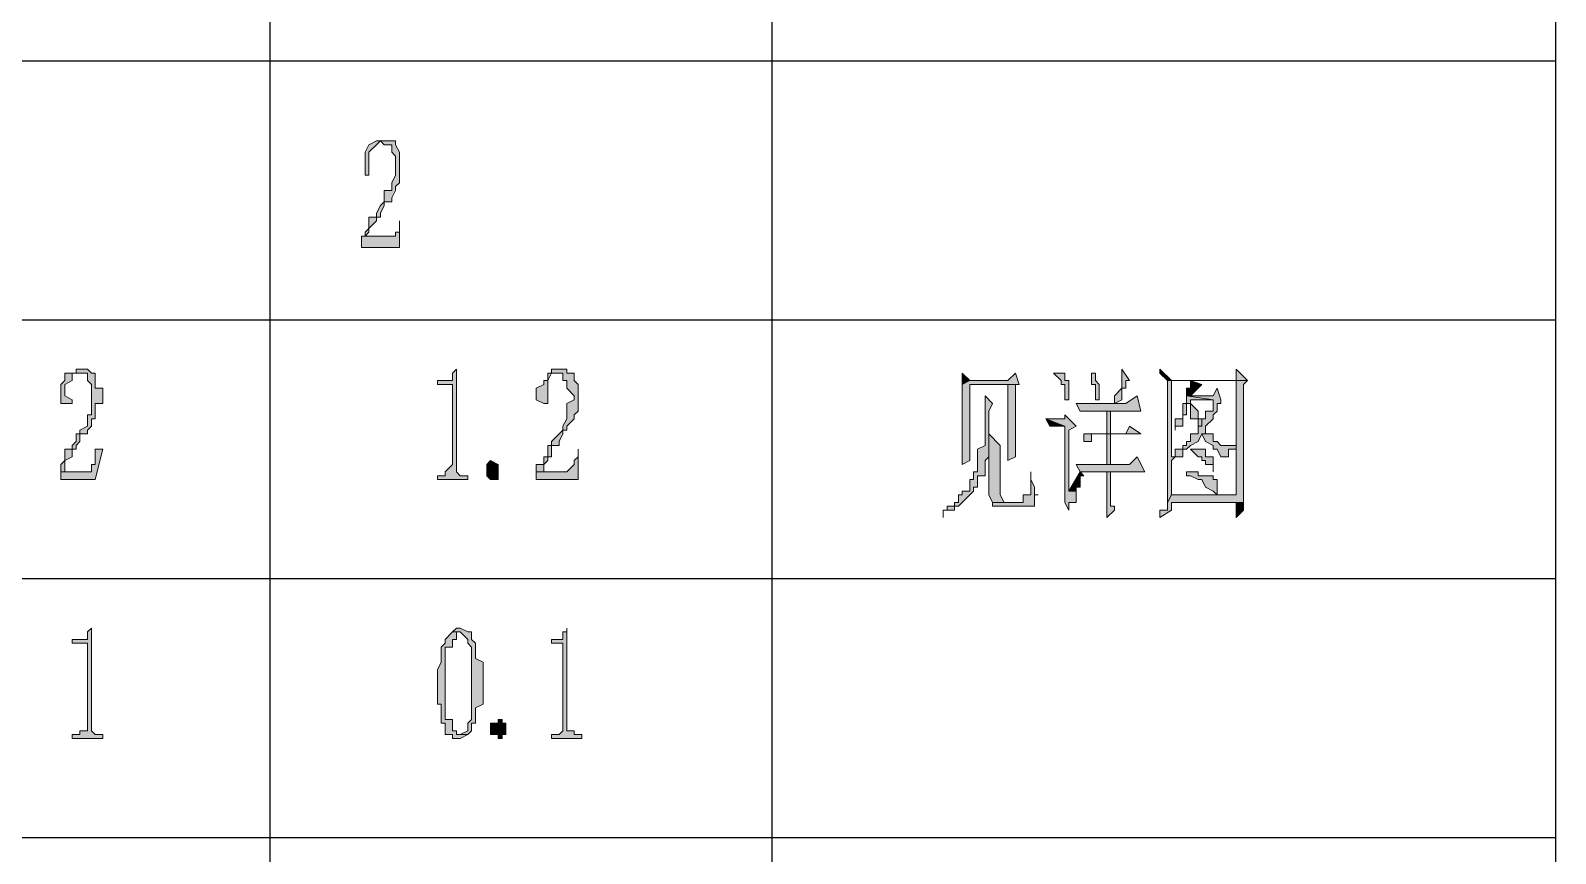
# Model space of a CAD drawing. Header units: millimetres. Extents: x 20 to 821, y 1 to 1134.
# Drawn here: x 749 to 821.2, y 272.3 to 311.2 of the extents above; entities that cross this region are included whole.
import ezdxf

# ---------------------------------------------------------------- set-up
doc = ezdxf.new("R2010")
doc.units = ezdxf.units.MM
doc.layers.add('1', color=7, linetype='Continuous')

msp = doc.modelspace()

# ---------------------------------------------------------------- hatches: boundary and pattern name
h = msp.add_hatch(color=0)
h.dxf.hatch_style = 2
h.paths.add_polyline_path([(765.54, 305.961732), (765.36, 305.961732), (765.54, 305.961732), (765.72, 305.781732), (766.08, 305.781732), (766.08, 305.421732), (766.26, 305.241732), (766.26, 304.341732), (766.08, 303.981732), (766.08, 303.621732), (765.72, 303.621732), (765.72, 303.081732), (765.54, 302.901732), (765.36, 302.541732), (765.36, 302.361732), (765, 302.361732), (765, 301.821732), (764.82, 301.641732), (764.82, 301.461732), (764.64, 301.461732), (764.82, 301.461732), (765, 301.641732), (765, 301.821732), (765.36, 302.181732), (765.36, 302.361732), (765.54, 302.361732), (765.54, 302.541732), (765.72, 302.901732), (765.72, 303.081732), (766.08, 303.081732), (766.08, 303.261732), (766.26, 303.621732), (766.26, 303.801732), (766.44, 303.981732), (766.44, 305.421732), (766.26, 305.781732), (766.26, 305.961732), (766.08, 305.961732)])
h = msp.add_hatch(color=0)
h.dxf.hatch_style = 2
h.paths.add_polyline_path([(765.36, 305.961732), (765, 305.781732), (764.82, 305.421732), (764.82, 304.341732), (765, 304.341732), (765, 305.421732), (765.36, 305.781732), (765.54, 305.961732)])
h = msp.add_hatch(color=0)
h.dxf.hatch_style = 2
h.paths.add_polyline_path([(766.44, 302.181732), (766.44, 301.641732), (766.26, 301.641732), (766.26, 301.461732), (766.08, 301.461732), (764.64, 301.461732), (764.64, 300.921732), (766.44, 300.921732)])
h = msp.add_hatch(color=0)
h.dxf.hatch_style = 2
h.paths.add_polyline_path([(751.32, 295.161732), (751.14, 295.161732), (751.14, 294.981732), (750.96, 294.981732), (751.32, 294.981732), (751.68, 294.981732), (751.68, 294.621732), (751.86, 294.441732), (751.86, 293.001732), (751.68, 293.001732), (751.68, 292.461732), (751.32, 292.281732), (751.32, 292.101732), (751.14, 292.101732), (751.14, 291.741732), (750.96, 291.561732), (750.96, 291.381732), (750.6, 291.381732), (750.6, 290.841732), (750.42, 290.661732), (750.42, 290.301732), (750.6, 290.301732), (750.6, 290.841732), (750.96, 291.021732), (750.96, 291.381732), (751.14, 291.381732), (751.14, 291.561732), (751.32, 291.741732), (751.32, 292.101732), (751.68, 292.101732), (751.68, 292.281732), (751.86, 292.461732), (751.86, 292.821732), (752.04, 292.821732), (752.04, 293.541732), (752.4, 293.541732), (752.4, 294.261732), (752.04, 294.261732), (752.04, 294.981732), (751.86, 294.981732), (751.68, 295.161732)])
h = msp.add_hatch(color=0)
h.dxf.hatch_style = 2
h.paths.add_polyline_path([(750.96, 294.981732), (750.6, 294.981732), (750.6, 294.621732), (750.42, 294.441732), (750.42, 293.541732), (750.6, 293.541732), (750.96, 293.541732), (750.96, 293.721732), (750.6, 293.901732), (750.6, 294.441732), (750.96, 294.621732), (750.96, 294.981732), (751.14, 294.981732), (751.32, 294.981732)])
h = msp.add_hatch(color=0)
h.dxf.hatch_style = 2
h.paths.add_polyline_path([(769.14, 295.161732), (768.96, 294.981732), (768.96, 294.621732), (768.6, 294.621732), (768.24, 294.621732), (768.24, 294.441732), (768.96, 294.441732), (768.96, 294.261732), (768.96, 290.661732), (768.6, 290.301732), (768.6, 290.121732), (768.42, 290.121732), (768.24, 290.121732), (768.24, 289.941732), (769.68, 289.941732), (769.68, 290.121732), (769.32, 290.121732), (769.14, 290.301732)])
h = msp.add_hatch(color=0)
h.dxf.hatch_style = 2
h.paths.add_polyline_path([(774, 295.161732), (773.64, 295.161732), (773.64, 294.981732), (773.46, 294.981732), (774, 294.981732), (774.18, 294.981732), (774.18, 294.621732), (774.36, 294.621732), (774.36, 294.441732), (774.36, 294.261732), (774.72, 293.901732), (774.72, 293.721732), (774.36, 293.541732), (774.36, 292.821732), (774.18, 292.461732), (774.18, 292.281732), (774, 292.101732), (773.64, 291.741732), (773.64, 291.561732), (773.46, 291.561732), (773.46, 291.021732), (773.28, 291.021732), (773.28, 290.661732), (772.92, 290.661732), (772.92, 290.301732), (773.28, 290.301732), (773.28, 290.661732), (773.46, 290.841732), (773.46, 291.021732), (773.64, 291.021732), (773.64, 291.561732), (774, 291.561732), (774, 291.741732), (774.18, 292.101732), (774.18, 292.281732), (774.36, 292.281732), (774.36, 292.461732), (774.72, 292.821732), (774.72, 293.001732), (774.9, 293.181732), (774.9, 294.441732), (774.72, 294.621732), (774.72, 294.981732), (774.36, 294.981732), (774.36, 295.161732), (774.18, 295.161732)])
h = msp.add_hatch(color=0)
h.dxf.hatch_style = 2
h.paths.add_polyline_path([(773.46, 294.981732), (773.46, 294.621732), (773.28, 294.621732), (773.28, 294.441732), (772.92, 294.261732), (772.92, 293.721732), (773.28, 293.541732), (773.46, 293.541732), (773.46, 293.721732), (773.46, 294.441732), (773.46, 294.621732), (773.64, 294.981732), (774, 294.981732)])
h = msp.add_hatch(color=0)
h.dxf.hatch_style = 2
h.paths.add_polyline_path([(793.08, 294.981732), (793.08, 294.441732), (793.44, 294.621732)])
h = msp.add_hatch(color=0)
h.dxf.hatch_style = 2
h.paths.add_polyline_path([(795.6, 294.981732), (795.24, 294.621732), (793.44, 294.621732), (793.08, 294.441732), (793.08, 290.841732), (793.08, 290.661732), (793.44, 290.841732), (793.44, 294.441732), (795.24, 294.441732), (795.78, 294.441732)])
h = msp.add_hatch(color=0)
h.dxf.hatch_style = 2
h.paths.add_polyline_path([(797.76, 294.981732), (797.4, 294.981732), (797.76, 294.621732), (797.76, 294.441732), (797.94, 294.441732), (797.94, 293.721732), (798.12, 293.721732), (798.12, 294.621732), (797.94, 294.621732), (797.94, 294.981732)])
h = msp.add_hatch(color=0)
h.dxf.hatch_style = 2
h.paths.add_polyline_path([(799.2, 294.981732), (799.2, 294.441732), (799.38, 294.441732), (799.38, 293.721732), (799.56, 293.721732), (799.56, 294.441732), (799.38, 294.621732), (799.38, 294.981732)])
h = msp.add_hatch(color=0)
h.dxf.hatch_style = 2
h.paths.add_polyline_path([(800.64, 295.161732), (800.64, 294.261732), (800.28, 293.901732), (800.28, 293.541732), (800.64, 293.721732), (800.64, 294.261732), (800.82, 294.261732), (800.82, 294.621732), (801, 294.621732)])
h = msp.add_hatch(color=0)
h.dxf.hatch_style = 2
h.paths.add_polyline_path([(802.44, 295.161732), (802.44, 294.981732), (802.8, 294.621732), (802.98, 294.621732)])
h = msp.add_hatch(color=0)
h.dxf.hatch_style = 2
h.paths.add_polyline_path([(806.58, 294.621732), (806.04, 294.621732), (806.04, 289.221732), (802.98, 289.221732), (802.8, 288.861732), (802.8, 288.501732), (802.44, 288.501732), (802.44, 288.141732), (802.98, 288.501732), (802.98, 288.861732), (806.04, 288.861732), (806.4, 288.861732), (806.4, 289.221732), (806.4, 294.441732)])
h = msp.add_hatch(color=0)
h.dxf.hatch_style = 2
h.paths.add_polyline_path([(806.04, 295.161732), (806.04, 294.621732), (802.98, 294.621732), (802.8, 294.621732), (802.8, 294.441732), (802.8, 288.861732), (802.98, 289.221732), (802.98, 290.841732), (803.16, 291.021732), (802.98, 291.021732), (802.98, 294.621732), (806.58, 294.621732)])
h = msp.add_hatch(color=0)
h.dxf.hatch_style = 2
h.paths.add_polyline_path([(803.88, 294.621732), (803.88, 294.261732), (803.7, 294.261732), (803.7, 293.901732), (803.88, 293.901732), (804.24, 294.261732), (804.42, 294.441732)])
h = msp.add_hatch(color=0)
h.dxf.hatch_style = 2
h.paths.add_polyline_path([(794.16, 293.901732), (794.16, 291.561732), (793.8, 291.381732), (793.8, 290.301732), (793.62, 290.301732), (793.62, 290.121732), (793.62, 289.941732), (793.44, 289.941732), (793.44, 289.401732), (793.08, 289.401732), (793.08, 289.221732), (792.9, 289.221732), (792.9, 288.861732), (792.72, 288.861732), (792.72, 288.681732), (792.36, 288.681732), (792.36, 288.501732), (792.18, 288.501732), (792.18, 288.141732), (792.18, 288.501732), (792.72, 288.501732), (792.72, 288.681732), (792.9, 288.681732), (793.08, 288.861732), (793.44, 289.221732), (793.62, 289.401732), (793.62, 289.581732), (793.8, 289.581732), (793.8, 290.121732), (794.16, 290.121732), (794.16, 290.841732), (794.34, 291.021732), (794.34, 293.181732), (794.52, 293.541732)])
h = msp.add_hatch(color=0)
h.dxf.hatch_style = 2
h.paths.add_polyline_path([(795.78, 294.441732), (795.24, 294.441732), (795.24, 290.841732), (795.6, 291.021732), (795.6, 294.441732)])
h = msp.add_hatch(color=0)
h.dxf.hatch_style = 2
h.paths.add_polyline_path([(801.36, 293.901732), (800.82, 293.541732), (798.48, 293.541732), (798.66, 293.181732), (801.54, 293.181732)])
h = msp.add_hatch(color=0)
h.dxf.hatch_style = 2
h.paths.add_polyline_path([(805.14, 294.261732), (804.96, 293.901732), (803.7, 293.901732), (804.96, 293.721732), (804.96, 293.181732), (804.6, 293.181732), (804.6, 292.821732), (804.42, 292.821732), (804.42, 292.461732), (804.24, 292.461732), (804.24, 292.101732), (803.88, 292.101732), (803.88, 291.741732), (803.7, 291.741732), (803.7, 291.561732), (803.52, 291.561732), (803.52, 291.381732), (803.16, 291.381732), (803.16, 291.021732), (802.98, 291.021732), (803.16, 291.021732), (803.52, 291.021732), (803.52, 291.381732), (803.7, 291.381732), (803.88, 291.561732), (804.24, 291.741732), (804.42, 292.101732), (804.6, 292.101732), (804.6, 292.281732), (804.6, 292.461732), (804.96, 292.821732), (804.96, 293.001732), (805.14, 293.181732), (805.14, 293.541732), (805.32, 293.541732), (805.32, 293.721732)])
h = msp.add_hatch(color=0)
h.dxf.hatch_style = 2
h.paths.add_polyline_path([(803.7, 293.901732), (803.7, 293.541732), (803.52, 293.541732), (803.52, 292.821732), (803.16, 292.821732), (803.16, 292.281732), (803.16, 292.461732), (803.52, 292.461732), (803.52, 292.821732), (803.52, 293.001732), (803.7, 293.001732), (803.7, 293.541732), (803.88, 293.541732), (803.88, 293.721732), (804.96, 293.721732)])
h = msp.add_hatch(color=0)
h.dxf.hatch_style = 2
h.paths.add_polyline_path([(799.92, 292.101732), (800.1, 292.101732), (800.1, 293.181732), (799.92, 293.181732)])
h = msp.add_hatch(color=0)
h.dxf.hatch_style = 2
h.paths.add_polyline_path([(803.88, 293.541732), (803.88, 292.821732), (804.24, 292.821732), (804.24, 292.461732), (804.42, 292.461732), (804.42, 292.821732), (804.24, 292.821732), (804.24, 293.181732)])
h = msp.add_hatch(color=0)
h.dxf.hatch_style = 2
h.paths.add_polyline_path([(797.94, 293.001732), (797.94, 292.821732), (797.04, 292.821732), (797.94, 292.461732), (797.94, 288.861732), (798.12, 288.501732), (798.12, 288.861732), (798.48, 288.861732), (798.48, 289.401732), (798.12, 289.401732), (798.12, 292.281732), (798.48, 292.461732)])
h = msp.add_hatch(color=0)
h.dxf.hatch_style = 2
h.paths.add_polyline_path([(797.04, 292.821732), (797.22, 292.461732), (797.94, 292.461732)])
h = msp.add_hatch(color=0)
h.dxf.hatch_style = 2
h.paths.add_polyline_path([(801, 292.461732), (800.82, 292.101732), (798.84, 292.101732), (798.84, 291.741732), (799.2, 291.741732), (799.2, 292.101732), (801.54, 292.101732)])
h = msp.add_hatch(color=0)
h.dxf.hatch_style = 2
h.paths.add_polyline_path([(794.34, 292.101732), (794.34, 289.221732), (794.52, 288.861732), (795.06, 288.861732), (794.88, 289.221732), (794.88, 291.561732)])
h = msp.add_hatch(color=0)
h.dxf.hatch_style = 2
h.paths.add_polyline_path([(799.92, 290.661732), (800.1, 290.661732), (800.1, 292.101732), (799.92, 292.101732)])
h = msp.add_hatch(color=0)
h.dxf.hatch_style = 2
h.paths.add_polyline_path([(804.6, 292.101732), (804.42, 292.101732), (804.6, 291.741732), (804.96, 291.561732), (804.96, 291.381732), (805.14, 291.381732), (805.32, 291.021732), (805.68, 291.021732), (805.68, 291.381732), (806.04, 291.381732), (806.04, 291.561732), (805.32, 291.561732), (805.14, 291.741732), (804.96, 291.741732), (804.96, 292.101732)])
h = msp.add_hatch(color=0)
h.dxf.hatch_style = 2
h.paths.add_polyline_path([(752.4, 291.381732), (752.04, 291.381732), (752.04, 291.021732), (752.04, 290.661732), (751.86, 290.661732), (751.86, 290.301732), (751.68, 290.301732), (750.42, 290.301732), (750.42, 289.941732), (752.04, 289.941732)])
h = msp.add_hatch(color=0)
h.dxf.hatch_style = 2
h.paths.add_polyline_path([(774.9, 291.381732), (774.9, 291.021732), (774.72, 290.841732), (774.72, 290.661732), (774.36, 290.301732), (772.92, 290.301732), (772.92, 289.941732), (774.9, 289.941732)])
h = msp.add_hatch(color=0)
h.dxf.hatch_style = 2
h.paths.add_polyline_path([(801.36, 291.021732), (801, 290.661732), (798.48, 290.661732), (798.66, 290.301732), (801.72, 290.301732)])
h = msp.add_hatch(color=0)
h.dxf.hatch_style = 2
h.paths.add_polyline_path([(804.24, 291.381732), (803.88, 291.381732), (804.24, 291.021732), (804.42, 291.021732), (804.42, 290.841732), (804.6, 290.841732), (804.6, 290.661732), (804.96, 290.661732), (804.96, 290.301732), (804.96, 291.021732), (804.6, 291.021732), (804.6, 291.381732), (804.42, 291.381732)])
h = msp.add_hatch(color=0)
h.dxf.hatch_style = 2
h.paths.add_polyline_path([(770.76, 289.941732), (770.58, 290.121732), (770.58, 290.661732), (770.76, 290.841732), (771.12, 290.661732), (771.12, 289.941732)])
h = msp.add_hatch(color=0)
h.dxf.hatch_style = 2
h.paths.add_polyline_path([(796.32, 290.301732), (796.32, 289.221732), (795.96, 289.221732), (795.96, 288.861732), (795.06, 288.861732), (794.52, 288.861732), (794.52, 288.681732), (796.5, 288.681732), (796.5, 288.861732), (796.5, 289.221732), (796.68, 289.221732), (796.5, 289.221732), (796.5, 289.581732), (796.32, 289.941732)])
h = msp.add_hatch(color=0)
h.dxf.hatch_style = 2
h.paths.add_polyline_path([(798.66, 290.301732), (798.12, 289.401732), (798.48, 289.401732), (798.48, 289.581732), (798.66, 289.581732), (798.66, 289.941732), (798.66, 290.121732), (798.84, 290.121732)])
h = msp.add_hatch(color=0)
h.dxf.hatch_style = 2
h.paths.add_polyline_path([(800.1, 290.301732), (799.92, 290.301732), (799.92, 290.121732), (799.92, 288.141732), (800.28, 288.501732), (800.28, 288.681732), (800.1, 288.681732), (800.1, 289.941732), (800.1, 290.121732)])
h = msp.add_hatch(color=0)
h.dxf.hatch_style = 2
h.paths.add_polyline_path([(803.7, 290.301732), (803.7, 290.121732), (803.88, 290.121732), (804.24, 289.941732), (804.42, 289.941732), (804.6, 289.581732), (804.96, 289.401732), (805.14, 289.221732), (805.14, 289.941732), (804.96, 289.941732), (804.96, 290.121732), (804.6, 290.121732), (804.24, 290.121732), (804.24, 290.301732)])
h = msp.add_hatch(color=0)
h.dxf.hatch_style = 2
h.paths.add_polyline_path([(806.4, 288.861732), (806.04, 288.861732), (806.04, 288.141732), (806.4, 288.501732)])
h = msp.add_hatch(color=0)
h.dxf.hatch_style = 2
h.paths.add_polyline_path([(751.86, 282.921732), (751.68, 282.741732), (751.68, 282.381732), (751.32, 282.381732), (750.96, 282.381732), (750.96, 282.201732), (751.68, 282.201732), (751.68, 282.021732), (751.68, 278.061732), (751.32, 278.061732), (751.32, 277.881732), (751.14, 277.881732), (750.96, 277.881732), (750.96, 277.701732), (752.4, 277.701732), (752.4, 277.881732), (752.04, 277.881732), (751.86, 278.061732)])
h = msp.add_hatch(color=0)
h.dxf.hatch_style = 2
h.paths.add_polyline_path([(768.96, 282.741732), (768.6, 282.381732), (768.6, 282.201732), (768.42, 282.021732), (768.42, 281.301732), (768.24, 280.941732), (768.24, 279.321732), (768.42, 279.321732), (768.42, 278.781732), (768.42, 278.601732), (768.42, 278.421732), (768.6, 278.421732), (768.6, 277.881732), (768.96, 277.881732), (768.96, 277.701732), (769.14, 277.701732), (769.32, 277.701732), (769.68, 277.881732), (769.14, 277.881732), (769.14, 278.061732), (768.96, 278.061732), (768.96, 278.421732), (768.96, 278.601732), (768.6, 278.601732), (768.6, 282.021732), (768.96, 282.021732), (768.96, 282.381732), (769.14, 282.381732), (769.14, 282.741732), (769.32, 282.741732)])
h = msp.add_hatch(color=0)
h.dxf.hatch_style = 2
h.paths.add_polyline_path([(769.32, 282.921732), (769.14, 282.921732), (768.96, 282.741732), (769.32, 282.741732), (769.68, 282.381732), (769.68, 282.201732), (769.86, 282.021732), (769.86, 280.221732), (769.86, 280.041732), (769.86, 278.601732), (769.68, 278.421732), (769.68, 278.061732), (769.32, 277.881732), (769.68, 277.881732), (769.86, 278.061732), (769.86, 278.421732), (770.04, 278.421732), (770.04, 279.141732), (770.4, 279.321732), (770.4, 281.301732), (770.04, 281.481732), (770.04, 282.201732), (769.86, 282.381732), (769.86, 282.741732), (769.68, 282.741732)])
h = msp.add_hatch(color=0)
h.dxf.hatch_style = 2
h.paths.add_polyline_path([(774.36, 282.921732), (774.36, 282.741732), (774.18, 282.741732), (774.18, 282.381732), (774, 282.381732), (773.64, 282.381732), (773.64, 282.201732), (774.18, 282.201732), (774.18, 282.021732), (774.18, 278.061732), (774, 277.881732), (773.64, 277.881732), (773.64, 277.701732), (775.08, 277.701732), (775.08, 277.881732), (774.9, 277.881732), (774.72, 277.881732), (774.72, 278.061732), (774.36, 278.061732), (774.36, 278.421732)])
h = msp.add_hatch(color=0)
h.dxf.hatch_style = 2
h.paths.add_polyline_path([(771.12, 277.701732), (771.12, 277.881732), (770.76, 277.881732), (770.76, 278.421732), (771.12, 278.421732), (771.12, 278.601732), (771.3, 278.601732), (771.3, 278.421732), (771.48, 278.421732), (771.48, 277.881732), (771.3, 277.881732), (771.3, 277.701732)])

# ---------------------------------------------------------------- linework, layer by layer
at = {"layer": '1', "color": 0, "lineweight": 25}
for points in [[(20.16, 1133.601732), (821.16, 1133.601732), (821.16, 0.501732), (20.16, 0.501732), (20.16, 1133.601732)], [(760.32, 89.781732), (760.32, 419.721732)], [(784.08, 77.541732), (784.08, 419.721732)], [(557.64, 309.741732), (821.16, 309.741732)], [(557.64, 297.501732), (821.16, 297.501732)], [(557.64, 285.261732), (821.16, 285.261732)], [(557.64, 273.021732), (821.16, 273.021732)]]:
    msp.add_lwpolyline(points, dxfattribs=at)
at = {"layer": '1', "color": 0, "lineweight": 5}
for points in [[(765.54, 305.961732), (765.36, 305.961732), (765.54, 305.961732), (765.72, 305.781732), (766.08, 305.781732), (766.08, 305.421732), (766.26, 305.241732), (766.26, 304.341732), (766.08, 303.981732), (766.08, 303.621732), (765.72, 303.621732), (765.72, 303.081732), (765.54, 302.901732), (765.36, 302.541732), (765.36, 302.361732), (765, 302.361732), (765, 301.821732), (764.82, 301.641732), (764.82, 301.461732), (764.64, 301.461732), (764.82, 301.461732), (765, 301.641732), (765, 301.821732), (765.36, 302.181732), (765.36, 302.361732), (765.54, 302.361732), (765.54, 302.541732), (765.72, 302.901732), (765.72, 303.081732), (766.08, 303.081732), (766.08, 303.261732), (766.26, 303.621732), (766.26, 303.801732), (766.44, 303.981732), (766.44, 305.421732), (766.26, 305.781732), (766.26, 305.961732), (766.08, 305.961732), (765.54, 305.961732)], [(765.36, 305.961732), (765, 305.781732), (764.82, 305.421732), (764.82, 304.341732), (765, 304.341732), (765, 305.421732), (765, 305.421732), (765.36, 305.781732), (765.54, 305.961732), (765.36, 305.961732)], [(766.44, 302.181732), (766.44, 301.641732), (766.26, 301.641732), (766.26, 301.461732), (766.08, 301.461732), (764.64, 301.461732), (764.64, 300.921732), (766.44, 300.921732), (766.44, 302.181732)], [(751.32, 295.161732), (751.14, 295.161732), (751.14, 294.981732), (750.96, 294.981732), (751.32, 294.981732), (751.68, 294.981732), (751.68, 294.621732), (751.86, 294.441732), (751.86, 293.001732), (751.68, 293.001732), (751.68, 292.461732), (751.68, 292.461732), (751.32, 292.281732), (751.32, 292.101732), (751.14, 292.101732), (751.14, 291.741732), (750.96, 291.561732), (750.96, 291.381732), (750.6, 291.381732), (750.6, 290.841732), (750.42, 290.661732), (750.42, 290.301732), (750.6, 290.301732), (750.6, 290.841732), (750.96, 291.021732), (750.96, 291.381732), (751.14, 291.381732), (751.14, 291.561732), (751.32, 291.741732), (751.32, 292.101732), (751.68, 292.101732), (751.68, 292.281732), (751.86, 292.461732), (751.86, 292.821732), (752.04, 292.821732), (752.04, 293.541732), (752.4, 293.541732), (752.4, 294.261732), (752.04, 294.261732), (752.04, 294.981732), (751.86, 294.981732), (751.68, 295.161732), (751.32, 295.161732)], [(750.96, 294.981732), (750.6, 294.981732), (750.6, 294.621732), (750.42, 294.441732), (750.42, 293.541732), (750.6, 293.541732), (750.96, 293.541732), (750.96, 293.721732), (750.6, 293.901732), (750.6, 294.441732), (750.96, 294.621732), (750.96, 294.981732), (751.14, 294.981732), (751.32, 294.981732), (750.96, 294.981732)], [(769.14, 295.161732), (768.96, 294.981732), (768.96, 294.621732), (768.6, 294.621732), (768.24, 294.621732), (768.24, 294.441732), (768.96, 294.441732), (768.96, 294.261732), (768.96, 290.661732), (768.6, 290.301732), (768.6, 290.121732), (768.42, 290.121732), (768.24, 290.121732), (768.24, 289.941732), (769.68, 289.941732), (769.68, 290.121732), (769.32, 290.121732), (769.14, 290.301732), (769.14, 295.161732)], [(774, 295.161732), (773.64, 295.161732), (773.64, 294.981732), (773.46, 294.981732), (774, 294.981732), (774.18, 294.981732), (774.18, 294.621732), (774.36, 294.621732), (774.36, 294.441732), (774.36, 294.261732), (774.72, 293.901732), (774.72, 293.721732), (774.36, 293.541732), (774.36, 292.821732), (774.18, 292.461732), (774.18, 292.461732), (774.18, 292.281732), (774, 292.101732), (773.64, 291.741732), (773.64, 291.561732), (773.46, 291.561732), (773.46, 291.021732), (773.28, 291.021732), (773.28, 290.661732), (772.92, 290.661732), (772.92, 290.301732), (773.28, 290.301732), (773.28, 290.661732), (773.46, 290.841732), (773.46, 291.021732), (773.64, 291.021732), (773.64, 291.561732), (774, 291.561732), (774, 291.741732), (774.18, 292.101732), (774.18, 292.281732), (774.36, 292.281732), (774.36, 292.461732), (774.72, 292.821732), (774.72, 293.001732), (774.9, 293.181732), (774.9, 294.441732), (774.72, 294.621732), (774.72, 294.981732), (774.36, 294.981732), (774.36, 295.161732), (774.18, 295.161732), (774, 295.161732)], [(773.46, 294.981732), (773.46, 294.621732), (773.28, 294.621732), (773.28, 294.441732), (772.92, 294.261732), (772.92, 293.721732), (773.28, 293.541732), (773.46, 293.541732), (773.46, 293.721732), (773.46, 294.441732), (773.46, 294.621732), (773.64, 294.981732), (774, 294.981732), (773.46, 294.981732)], [(793.08, 294.981732), (793.08, 294.441732), (793.44, 294.621732), (793.08, 294.981732)], [(795.6, 294.981732), (795.24, 294.621732), (793.44, 294.621732), (793.08, 294.441732), (793.08, 290.841732), (793.08, 290.661732), (793.44, 290.841732), (793.44, 294.441732), (795.24, 294.441732), (795.78, 294.441732), (795.6, 294.981732)], [(797.76, 294.981732), (797.4, 294.981732), (797.76, 294.621732), (797.76, 294.441732), (797.94, 294.441732), (797.94, 293.721732), (798.12, 293.721732), (798.12, 294.621732), (797.94, 294.621732), (797.94, 294.981732), (797.76, 294.981732)], [(799.2, 294.981732), (799.2, 294.441732), (799.38, 294.441732), (799.38, 293.721732), (799.56, 293.721732), (799.56, 294.441732), (799.38, 294.621732), (799.38, 294.981732), (799.2, 294.981732)], [(800.64, 295.161732), (800.64, 294.261732), (800.28, 293.901732), (800.28, 293.541732), (800.64, 293.721732), (800.64, 294.261732), (800.82, 294.261732), (800.82, 294.621732), (801, 294.621732), (800.64, 295.161732)], [(802.44, 295.161732), (802.44, 294.981732), (802.8, 294.621732), (802.98, 294.621732), (802.44, 295.161732)], [(806.58, 294.621732), (806.04, 294.621732), (806.04, 289.221732), (802.98, 289.221732), (802.8, 288.861732), (802.8, 288.501732), (802.44, 288.501732), (802.44, 288.141732), (802.98, 288.501732), (802.98, 288.861732), (806.04, 288.861732), (806.4, 288.861732), (806.4, 289.221732), (806.4, 294.441732), (806.58, 294.621732)], [(806.04, 295.161732), (806.04, 294.621732), (802.98, 294.621732), (802.8, 294.621732), (802.8, 294.441732), (802.8, 288.861732), (802.98, 289.221732), (802.98, 290.841732), (803.16, 291.021732), (802.98, 291.021732), (802.98, 294.621732), (806.58, 294.621732), (806.04, 295.161732)], [(803.88, 294.621732), (803.88, 294.261732), (803.7, 294.261732), (803.7, 293.901732), (803.88, 293.901732), (804.24, 294.261732), (804.42, 294.441732), (803.88, 294.621732)], [(794.16, 293.901732), (794.16, 291.561732), (793.8, 291.381732), (793.8, 290.301732), (793.62, 290.301732), (793.62, 290.121732), (793.62, 290.121732), (793.62, 289.941732), (793.44, 289.941732), (793.44, 289.401732), (793.08, 289.401732), (793.08, 289.221732), (792.9, 289.221732), (792.9, 288.861732), (792.72, 288.861732), (792.72, 288.681732), (792.36, 288.681732), (792.36, 288.501732), (792.18, 288.501732), (792.18, 288.141732), (792.18, 288.501732), (792.72, 288.501732), (792.72, 288.681732), (792.9, 288.681732), (793.08, 288.861732), (793.44, 289.221732), (793.62, 289.401732), (793.62, 289.581732), (793.8, 289.581732), (793.8, 290.121732), (794.16, 290.121732), (794.16, 290.841732), (794.34, 291.021732), (794.34, 293.181732), (794.52, 293.541732), (794.16, 293.901732)], [(795.78, 294.441732), (795.24, 294.441732), (795.24, 290.841732), (795.6, 291.021732), (795.6, 294.441732), (795.78, 294.441732)], [(801.36, 293.901732), (800.82, 293.541732), (798.48, 293.541732), (798.66, 293.181732), (801.54, 293.181732), (801.36, 293.901732)], [(805.14, 294.261732), (804.96, 293.901732), (803.7, 293.901732), (804.96, 293.721732), (804.96, 293.181732), (804.6, 293.181732), (804.6, 292.821732), (804.42, 292.821732), (804.42, 292.461732), (804.24, 292.461732), (804.24, 292.101732), (803.88, 292.101732), (803.88, 291.741732), (803.7, 291.741732), (803.7, 291.561732), (803.52, 291.561732), (803.52, 291.381732), (803.16, 291.381732), (803.16, 291.021732), (802.98, 291.021732), (803.16, 291.021732), (803.52, 291.021732), (803.52, 291.381732), (803.7, 291.381732), (803.88, 291.561732), (804.24, 291.741732), (804.42, 292.101732), (804.6, 292.101732), (804.6, 292.281732), (804.6, 292.461732), (804.96, 292.821732), (804.96, 293.001732), (805.14, 293.181732), (805.14, 293.541732), (805.32, 293.541732), (805.32, 293.721732), (805.14, 294.261732)], [(803.7, 293.901732), (803.7, 293.541732), (803.52, 293.541732), (803.52, 292.821732), (803.16, 292.821732), (803.16, 292.281732), (803.16, 292.461732), (803.52, 292.461732), (803.52, 292.821732), (803.52, 293.001732), (803.7, 293.001732), (803.7, 293.541732), (803.88, 293.541732), (803.88, 293.721732), (803.88, 293.721732), (804.96, 293.721732), (803.7, 293.901732)], [(799.92, 292.101732), (800.1, 292.101732), (800.1, 293.181732), (799.92, 293.181732), (799.92, 292.101732)], [(803.88, 293.541732), (803.88, 292.821732), (804.24, 292.821732), (804.24, 292.461732), (804.42, 292.461732), (804.42, 292.821732), (804.24, 292.821732), (804.24, 293.181732), (803.88, 293.541732)], [(797.94, 293.001732), (797.94, 292.821732), (797.04, 292.821732), (797.94, 292.461732), (797.94, 288.861732), (798.12, 288.501732), (798.12, 288.861732), (798.48, 288.861732), (798.48, 289.401732), (798.12, 289.401732), (798.12, 292.281732), (798.48, 292.461732), (797.94, 293.001732)], [(797.04, 292.821732), (797.22, 292.461732), (797.94, 292.461732), (797.04, 292.821732)], [(801, 292.461732), (800.82, 292.101732), (798.84, 292.101732), (798.84, 291.741732), (799.2, 291.741732), (799.2, 292.101732), (801.54, 292.101732), (801, 292.461732)], [(794.34, 292.101732), (794.34, 289.221732), (794.52, 288.861732), (795.06, 288.861732), (794.88, 289.221732), (794.88, 291.561732), (794.34, 292.101732)], [(799.92, 290.661732), (800.1, 290.661732), (800.1, 292.101732), (799.92, 292.101732), (799.92, 290.661732)], [(804.6, 292.101732), (804.42, 292.101732), (804.6, 291.741732), (804.96, 291.561732), (804.96, 291.381732), (805.14, 291.381732), (805.32, 291.021732), (805.68, 291.021732), (805.68, 291.381732), (806.04, 291.381732), (806.04, 291.561732), (805.32, 291.561732), (805.32, 291.561732), (805.14, 291.741732), (804.96, 291.741732), (804.96, 292.101732), (804.6, 292.101732)], [(752.4, 291.381732), (752.04, 291.381732), (752.04, 291.021732), (752.04, 290.661732), (751.86, 290.661732), (751.86, 290.301732), (751.68, 290.301732), (750.42, 290.301732), (750.42, 289.941732), (752.04, 289.941732), (752.4, 291.381732)], [(774.9, 291.381732), (774.9, 291.021732), (774.72, 290.841732), (774.72, 290.661732), (774.36, 290.301732), (772.92, 290.301732), (772.92, 289.941732), (774.9, 289.941732), (774.9, 291.381732)], [(801.36, 291.021732), (801, 290.661732), (798.48, 290.661732), (798.66, 290.301732), (801.72, 290.301732), (801.36, 291.021732)], [(804.24, 291.381732), (803.88, 291.381732), (804.24, 291.021732), (804.42, 291.021732), (804.42, 290.841732), (804.6, 290.841732), (804.6, 290.661732), (804.96, 290.661732), (804.96, 290.301732), (804.96, 291.021732), (804.6, 291.021732), (804.6, 291.381732), (804.42, 291.381732), (804.24, 291.381732)], [(770.76, 289.941732), (770.58, 290.121732), (770.58, 290.661732), (770.76, 290.841732), (771.12, 290.661732), (771.12, 289.941732), (770.76, 289.941732)], [(796.32, 290.301732), (796.32, 289.221732), (795.96, 289.221732), (795.96, 288.861732), (795.06, 288.861732), (794.52, 288.861732), (794.52, 288.681732), (796.5, 288.681732), (796.5, 288.861732), (796.5, 289.221732), (796.68, 289.221732), (796.5, 289.221732), (796.5, 289.581732), (796.32, 289.941732), (796.32, 290.301732)], [(798.66, 290.301732), (798.12, 289.401732), (798.48, 289.401732), (798.48, 289.581732), (798.66, 289.581732), (798.66, 289.941732), (798.66, 290.121732), (798.84, 290.121732), (798.66, 290.301732)], [(800.1, 290.301732), (799.92, 290.301732), (799.92, 290.121732), (799.92, 288.141732), (800.28, 288.501732), (800.28, 288.681732), (800.1, 288.681732), (800.1, 289.941732), (800.1, 290.121732), (800.1, 290.301732)], [(803.7, 290.301732), (803.7, 290.121732), (803.88, 290.121732), (804.24, 289.941732), (804.42, 289.941732), (804.6, 289.581732), (804.96, 289.401732), (805.14, 289.221732), (805.14, 289.941732), (804.96, 289.941732), (804.96, 290.121732), (804.6, 290.121732), (804.24, 290.121732), (804.24, 290.301732), (803.7, 290.301732)], [(806.4, 288.861732), (806.04, 288.861732), (806.04, 288.141732), (806.4, 288.501732), (806.4, 288.861732)], [(751.86, 282.921732), (751.68, 282.741732), (751.68, 282.381732), (751.32, 282.381732), (750.96, 282.381732), (750.96, 282.201732), (751.68, 282.201732), (751.68, 282.021732), (751.68, 278.061732), (751.32, 278.061732), (751.32, 277.881732), (751.14, 277.881732), (750.96, 277.881732), (750.96, 277.701732), (752.4, 277.701732), (752.4, 277.881732), (752.04, 277.881732), (751.86, 278.061732), (751.86, 282.921732)], [(768.96, 282.741732), (768.6, 282.381732), (768.6, 282.201732), (768.42, 282.021732), (768.42, 281.301732), (768.24, 280.941732), (768.24, 279.321732), (768.42, 279.321732), (768.42, 278.781732), (768.42, 278.601732), (768.42, 278.421732), (768.6, 278.421732), (768.6, 277.881732), (768.96, 277.881732), (768.96, 277.701732), (769.14, 277.701732), (769.32, 277.701732), (769.68, 277.881732), (769.14, 277.881732), (769.14, 278.061732), (768.96, 278.061732), (768.96, 278.421732), (768.96, 278.601732), (768.6, 278.601732), (768.6, 282.021732), (768.96, 282.021732), (768.96, 282.381732), (769.14, 282.381732), (769.14, 282.741732), (769.32, 282.741732), (768.96, 282.741732)], [(769.32, 282.921732), (769.14, 282.921732), (768.96, 282.741732), (769.32, 282.741732), (769.68, 282.381732), (769.68, 282.201732), (769.86, 282.021732), (769.86, 280.221732), (769.86, 280.041732), (769.86, 278.601732), (769.68, 278.421732), (769.68, 278.061732), (769.32, 277.881732), (769.68, 277.881732), (769.86, 278.061732), (769.86, 278.421732), (770.04, 278.421732), (770.04, 279.141732), (770.4, 279.321732), (770.4, 281.301732), (770.04, 281.481732), (770.04, 282.201732), (769.86, 282.381732), (769.86, 282.741732), (769.68, 282.741732), (769.32, 282.921732)], [(774.36, 282.921732), (774.36, 282.741732), (774.18, 282.741732), (774.18, 282.381732), (774, 282.381732), (773.64, 282.381732), (773.64, 282.201732), (774.18, 282.201732), (774.18, 282.021732), (774.18, 278.061732), (774, 277.881732), (773.64, 277.881732), (773.64, 277.701732), (775.08, 277.701732), (775.08, 277.881732), (774.9, 277.881732), (774.72, 277.881732), (774.72, 278.061732), (774.36, 278.061732), (774.36, 278.421732), (774.36, 282.921732)], [(771.12, 277.701732), (771.12, 277.881732), (770.76, 277.881732), (770.76, 278.421732), (771.12, 278.421732), (771.12, 278.601732), (771.3, 278.601732), (771.3, 278.421732), (771.48, 278.421732), (771.48, 277.881732), (771.3, 277.881732), (771.3, 277.701732), (771.12, 277.701732)]]:
    msp.add_lwpolyline(points, dxfattribs=at)

doc.saveas('drawing.dxf')
